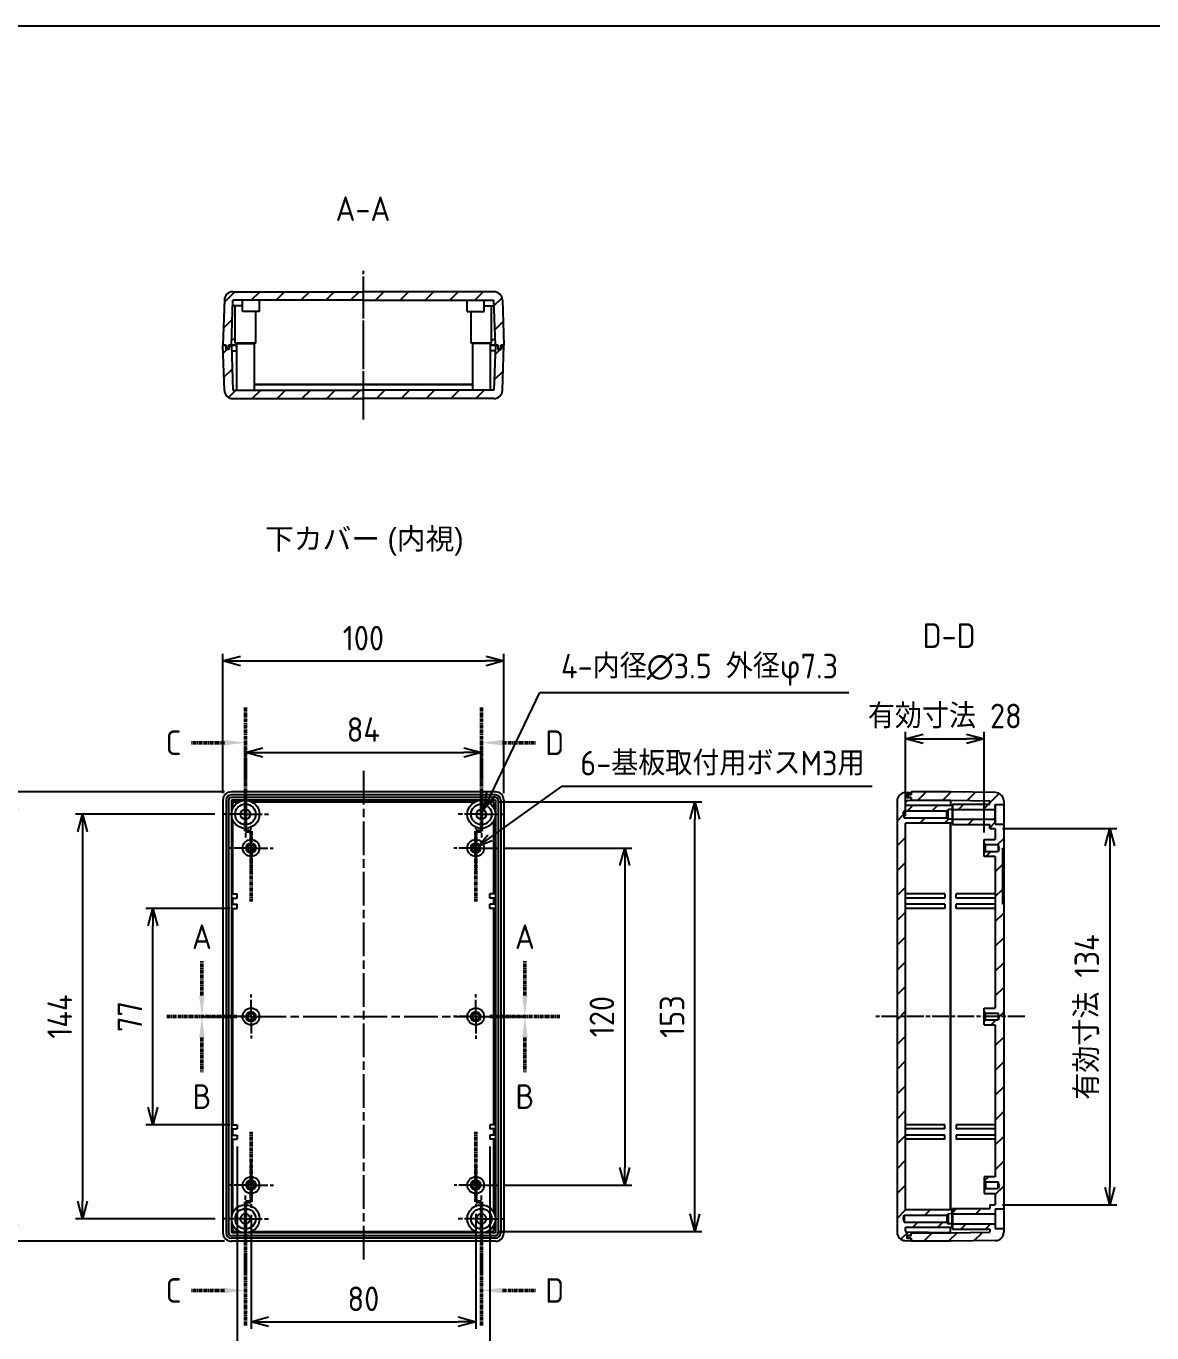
# Model space of a CAD drawing. Header units: millimetres. Extents: x 0 to 2025, y 0 to 700.
# Drawn here: x 1238.1 to 1638.9, y 234.8 to 700 of the extents above; entities that cross this region are included whole.
import ezdxf

# ---------------------------------------------------------------- set-up
doc = ezdxf.new("R2010")
doc.units = ezdxf.units.MM
for name, pattern in [('AM_ISO02W050x2', [3.75, 3, -0.75]), ('AM_ISO08W050', [18, 12, -1.5, 3, -1.5]), ('AM_ISO08W050x2', [9, 6, -0.75, 1.5, -0.75]), ('CENTER', [2, 1.25, -0.25, 0.25, -0.25])]:
    doc.linetypes.add(name, pattern=pattern)
for name, color, linetype, lineweight in [('AM_10', 7, 'AM_ISO08W050', 50), ('AM_5', 3, 'Continuous', 25), ('AM_7', 4, 'AM_ISO08W050', 25), ('AM_8', 1, 'Continuous', 25), ('上ｶﾊﾞｰ', 7, 'Continuous', 25), ('上ｶﾊﾞｰ0', 7, 'AM_ISO02W050x2', 13), ('下ｶﾊﾞｰ', 2, 'Continuous', 25)]:
    doc.layers.add(name, color=color, linetype=linetype, lineweight=lineweight)
doc.styles.add('ACISOTS', font='isocp.shx', dxfattribs={"height": 1, "bigfont": 'extfont.shx'})
doc.styles.get("Standard").update_dxf_attribs({"font": 'ISOCP.SHX', "bigfont": 'EXTFONT.SHX'})
doc.styles.add('takachi1', font='', dxfattribs={"height": 2.5})
doc.styles.get('takachi1').set_extended_font_data('MS PGothic')
doc.dimstyles.new('AM_ISO$0', dxfattribs={"dimtxt": 3.5, "dimasz": 2.5, "dimexe": 1, "dimexo": 1, "dimgap": 1.5, "dimtad": 1, "dimdsep": 46, "dimtxsty": 'Standard', "dimblk": 'OPEN30', "dimcen": 0, "dimclrd": 3, "dimclre": 3, "dimclrt": 2, "dimadec": 0, "dimazin": 2, "dimtp": 0.1, "dimtm": 0.1, "dimtfac": 0.71, "dimtmove": 0, "dimatfit": 3, "dimldrblk": 'OPEN30', "dimfxl": 0, "dimlwd": -1, "dimlwe": -1, "dimarcsym": 0})
doc.dimstyles.new('AM_ISO$3', dxfattribs={"dimtxt": 3.5, "dimasz": 2.5, "dimexe": 1, "dimexo": 1, "dimgap": 1.5, "dimtad": 1, "dimtoh": 1, "dimdsep": 46, "dimtxsty": 'Standard', "dimblk": 'OPEN30', "dimcen": 0, "dimclrd": 3, "dimclre": 3, "dimclrt": 2, "dimadec": 0, "dimazin": 2, "dimtp": 0.1, "dimtm": 0.1, "dimtfac": 0.71, "dimtofl": 0, "dimtmove": 0, "dimatfit": 0, "dimldrblk": 'OPEN30', "dimfxl": 0, "dimlwd": -1, "dimlwe": -1, "dimarcsym": 0})
pattern_1 = [(45, (1229.1175, -25.792), (-4.41942, 4.41942), [])]
pattern_2 = [(45, (1159.204, -95.792), (-4.41942, 4.41942), [])]

# ---------------------------------------------------------------- blocks, each defined once
blk = doc.blocks.new('TK-A3')
blk.add_lwpolyline([(0, 0), (403, 0), (403, 280), (0, 280)], close=True)
blk = doc.blocks.new('_Open30')
at = {"color": 0, "linetype": 'ByBlock', "lineweight": -2}
for p, q in [((-1, 0.268), (0, 0)), ((0, 0), (-1, -0.268)), ((0, 0), (-1, 0))]:
    blk.add_line(p, q, dxfattribs=at)
blk = doc.blocks.new('*D28')
at = {"layer": 'AM_5', "color": 3, "transparency": 16777216}
for p, q in [((1403.2, 411.02), (1428.96, 429.47)), ((1428.96, 429.47), (1539.26, 429.47))]:
    blk.add_line(p, q, dxfattribs=at)
at = {"layer": 'Defpoints', "color": 0, "transparency": 16777216}
for p in [(1397.18, 406.72), (1399.13, 408.11)]:
    blk.add_point(p, dxfattribs=at)
at = {"layer": 'AM_5', "color": 3, "transparency": 16777216, "xscale": 5, "yscale": 5, "zscale": 5, "rotation": 215.598495789572}
blk.add_blockref('_Open30', (1399.13, 408.11), dxfattribs=at)
at = {"layer": 'AM_5', "color": 2, "transparency": 16777216, "insert": (1485.98, 437.59), "char_height": 8.75, "attachment_point": 5}
blk.add_mtext('6-基板取付用ボスM3用', dxfattribs=at)
blk = doc.blocks.new('*S46')
at = {"layer": 'AM_10', "color": 7, "linetype": 'CENTER'}
for p, q in [((1339.68, 354.91), (1339.68, 367.08)), ((1454.68, 354.91), (1454.68, 367.08)), ((1327.18, 347.41), (1352.18, 347.41)), ((1467.18, 347.41), (1442.18, 347.41))]:
    blk.add_line(p, q, dxfattribs=at)
at = {"layer": 'AM_10', "color": 7, "linetype": 'Continuous'}
blk.add_trace([(1338.7, 354.91), (1340.67, 354.91), (1339.68, 347.41)], dxfattribs=at)
at = {"layer": 'AM_10', "color": 7, "linetype": 'Continuous', "extrusion": (-1.63286e-17, 0, -1)}
blk.add_trace([(-1455.67, 354.91), (-1453.7, 354.91), (-1454.68, 347.41)], dxfattribs=at)
at = {"layer": 'AM_10', "color": 7, "char_height": 8.75, "attachment_point": 5, "style": 'ACISOTS'}
for s, insert in [('A-A', (1397.03, 635)), ('A', (1339.68, 375.83)), ('A', (1454.68, 375.83))]:
    blk.add_mtext(s, dxfattribs=dict(at, insert=insert))
blk = doc.blocks.new('*S47')
at = {"layer": 'AM_10', "color": 7, "linetype": 'CENTER'}
for p, q in [((1327.18, 347.41), (1352.18, 347.41)), ((1467.18, 347.41), (1442.18, 347.41)), ((1339.68, 339.91), (1339.68, 327.67)), ((1454.68, 339.91), (1454.68, 327.67))]:
    blk.add_line(p, q, dxfattribs=at)
at = {"layer": 'AM_10', "color": 7, "linetype": 'Continuous', "extrusion": (1.63286e-17, 0, -1)}
blk.add_trace([(-1338.7, 339.91), (-1340.67, 339.91), (-1339.68, 347.41)], dxfattribs=at)
at = {"layer": 'AM_10', "color": 7, "linetype": 'Continuous'}
blk.add_trace([(1455.67, 339.91), (1453.7, 339.91), (1454.68, 347.41)], dxfattribs=at)
at = {"layer": 'AM_10', "color": 7, "char_height": 8.75, "attachment_point": 5, "style": 'ACISOTS'}
for s, insert in [('B', (1339.68, 318.92)), ('B', (1454.68, 318.92)), ('B-B', (1396.45, 156.14))]:
    blk.add_mtext(s, dxfattribs=dict(at, insert=insert))
blk = doc.blocks.new('*S48')
at = {"layer": 'AM_10', "color": 7, "linetype": 'CENTER'}
for p, q in [((1355.18, 457.41), (1355.18, 432.41)), ((1347.68, 444.91), (1335.91, 444.91)), ((1355.18, 413.41), (1355.18, 438.41)), ((1355.18, 413.41), (1357.18, 413.41)), ((1357.18, 413.41), (1355.18, 413.41)), ((1357.18, 413.41), (1357.18, 388.41)), ((1357.18, 281.41), (1357.18, 306.41)), ((1357.18, 281.41), (1355.18, 281.41)), ((1355.18, 281.41), (1357.18, 281.41)), ((1355.18, 281.41), (1355.18, 256.41)), ((1355.18, 237.41), (1355.18, 262.41)), ((1347.68, 249.91), (1335.91, 249.91))]:
    blk.add_line(p, q, dxfattribs=at)
at = {"layer": 'AM_10', "color": 7, "linetype": 'Continuous', "extrusion": (0, -1.63286e-17, -1)}
blk.add_trace([(-1347.68, 445.9), (-1347.68, 443.93), (-1355.18, 444.91)], dxfattribs=at)
at = {"layer": 'AM_10', "color": 7, "linetype": 'Continuous'}
blk.add_trace([(1347.68, 248.93), (1347.68, 250.9), (1355.18, 249.91)], dxfattribs=at)
at = {"layer": 'AM_10', "color": 7, "char_height": 8.75, "attachment_point": 5, "style": 'ACISOTS'}
for s, insert in [('C-C', (1192.06, 475.12)), ('C', (1329.58, 444.91)), ('C', (1329.58, 249.91))]:
    blk.add_mtext(s, dxfattribs=dict(at, insert=insert))
blk = doc.blocks.new('*S49')
at = {"layer": 'AM_10', "color": 7, "linetype": 'CENTER'}
for p, q in [((1439.18, 457.41), (1439.18, 432.41)), ((1446.68, 444.91), (1458.42, 444.91)), ((1439.18, 413.41), (1439.18, 438.41)), ((1439.18, 413.41), (1437.18, 413.41)), ((1437.18, 413.41), (1439.18, 413.41)), ((1437.18, 413.41), (1437.18, 388.41)), ((1437.18, 281.41), (1437.18, 306.41)), ((1437.18, 281.41), (1439.18, 281.41)), ((1439.18, 281.41), (1437.18, 281.41)), ((1439.18, 281.41), (1439.18, 256.41)), ((1439.18, 237.41), (1439.18, 262.41)), ((1446.68, 249.91), (1458.42, 249.91))]:
    blk.add_line(p, q, dxfattribs=at)
at = {"layer": 'AM_10', "color": 7, "linetype": 'Continuous'}
blk.add_trace([(1446.68, 445.9), (1446.68, 443.93), (1439.18, 444.91)], dxfattribs=at)
at = {"layer": 'AM_10', "color": 7, "linetype": 'Continuous', "extrusion": (0, 1.63286e-17, -1)}
blk.add_trace([(-1446.68, 248.93), (-1446.68, 250.9), (-1439.18, 249.91)], dxfattribs=at)
at = {"layer": 'AM_10', "color": 7, "char_height": 8.75, "attachment_point": 5, "style": 'ACISOTS'}
for s, insert in [('D-D', (1605.72, 483.03)), ('D', (1465.29, 444.91)), ('D', (1465.29, 249.91))]:
    blk.add_mtext(s, dxfattribs=dict(at, insert=insert))
blk = doc.blocks.new('*D50')
at = {"layer": 'AM_5', "color": 3, "transparency": 16777216}
for p, q in [((1316.16, 429.91), (1316.16, 443.95)), ((1400.16, 430.26), (1400.16, 443.95)), ((1322.41, 441.45), (1393.91, 441.45))]:
    blk.add_line(p, q, dxfattribs=at)
at = {"layer": 'Defpoints', "color": 0, "transparency": 16777216}
for p in [(1400.16, 441.45), (1316.16, 427.41), (1400.16, 427.76)]:
    blk.add_point(p, dxfattribs=at)
at = {"layer": 'AM_5', "color": 3, "transparency": 16777216, "xscale": 6.25, "yscale": 6.25, "zscale": 6.25, "rotation": 180}
blk.add_blockref('_Open30', (1316.16, 441.45), dxfattribs=at)
at = {"layer": 'AM_5', "color": 3, "transparency": 16777216, "xscale": 6.25, "yscale": 6.25, "zscale": 6.25}
blk.add_blockref('_Open30', (1400.16, 441.45), dxfattribs=at)
at = {"layer": 'AM_5', "color": 2, "transparency": 16777216, "insert": (1358.16, 449.58), "char_height": 8.75, "attachment_point": 5}
blk.add_mtext('84', dxfattribs=at)
blk = doc.blocks.new('*D51')
at = {"layer": 'AM_5', "color": 3, "transparency": 16777216}
for p, q in [((1308.16, 426.91), (1308.16, 476.5)), ((1408.16, 426.91), (1408.16, 476.5)), ((1314.41, 474), (1401.91, 474))]:
    blk.add_line(p, q, dxfattribs=at)
at = {"layer": 'Defpoints', "color": 0, "transparency": 16777216}
for p in [(1408.16, 474), (1308.16, 424.41), (1408.16, 424.41)]:
    blk.add_point(p, dxfattribs=at)
at = {"layer": 'AM_5', "color": 3, "transparency": 16777216, "xscale": 6.25, "yscale": 6.25, "zscale": 6.25, "rotation": 180}
blk.add_blockref('_Open30', (1308.16, 474), dxfattribs=at)
at = {"layer": 'AM_5', "color": 3, "transparency": 16777216, "xscale": 6.25, "yscale": 6.25, "zscale": 6.25}
blk.add_blockref('_Open30', (1408.16, 474), dxfattribs=at)
at = {"layer": 'AM_5', "color": 2, "transparency": 16777216, "insert": (1358.16, 482.13), "char_height": 8.75, "attachment_point": 5}
blk.add_mtext('100', dxfattribs=at)
blk = doc.blocks.new('*D52')
at = {"layer": 'AM_5', "color": 3, "transparency": 16777216}
for p, q in [((1310.66, 385.91), (1280.66, 385.91)), ((1283.16, 315.16), (1283.16, 379.66)), ((1310.66, 308.91), (1280.66, 308.91))]:
    blk.add_line(p, q, dxfattribs=at)
at = {"layer": 'Defpoints', "color": 0, "transparency": 16777216}
for p in [(1283.16, 385.91), (1313.16, 385.91), (1313.16, 308.91)]:
    blk.add_point(p, dxfattribs=at)
at = {"layer": 'AM_5', "color": 3, "transparency": 16777216, "xscale": 6.25, "yscale": 6.25, "zscale": 6.25}
for p, rotation in [((1283.16, 385.91), 90), ((1283.16, 308.91), 270)]:
    blk.add_blockref('_Open30', p, dxfattribs=dict(at, rotation=rotation))
at = {"layer": 'AM_5', "color": 2, "transparency": 16777216, "insert": (1275.03, 347.41), "char_height": 8.75, "attachment_point": 5, "rotation": 90}
blk.add_mtext('77', dxfattribs=at)
blk = doc.blocks.new('*D53')
at = {"layer": 'AM_5', "color": 3, "transparency": 16777216}
for p, q in [((1305.27, 419.41), (1255.66, 419.41)), ((1258.16, 413.16), (1258.16, 281.66)), ((1305.34, 275.41), (1255.66, 275.41))]:
    blk.add_line(p, q, dxfattribs=at)
at = {"layer": 'Defpoints', "color": 0, "transparency": 16777216}
for p in [(1307.77, 419.41), (1258.16, 275.41), (1307.84, 275.41)]:
    blk.add_point(p, dxfattribs=at)
at = {"layer": 'AM_5', "color": 3, "transparency": 16777216, "xscale": 6.25, "yscale": 6.25, "zscale": 6.25}
for p, rotation in [((1258.16, 419.41), 90), ((1258.16, 275.41), 270)]:
    blk.add_blockref('_Open30', p, dxfattribs=dict(at, rotation=rotation))
at = {"layer": 'AM_5', "color": 2, "transparency": 16777216, "insert": (1250.03, 347.41), "char_height": 8.75, "attachment_point": 5, "rotation": 90}
blk.add_mtext('144', dxfattribs=at)
blk = doc.blocks.new('*D54')
at = {"layer": 'AM_5', "color": 3, "transparency": 16777216}
for p, q in [((1308.66, 427.41), (1230.66, 427.41)), ((1233.16, 273.66), (1233.16, 421.16)), ((1308.66, 267.41), (1230.66, 267.41))]:
    blk.add_line(p, q, dxfattribs=at)
at = {"layer": 'Defpoints', "color": 0, "transparency": 16777216}
for p in [(1233.16, 427.41), (1311.16, 427.41), (1311.16, 267.41)]:
    blk.add_point(p, dxfattribs=at)
at = {"layer": 'AM_5', "color": 3, "transparency": 16777216, "xscale": 6.25, "yscale": 6.25, "zscale": 6.25}
for p, rotation in [((1233.16, 427.41), 90), ((1233.16, 267.41), 270)]:
    blk.add_blockref('_Open30', p, dxfattribs=dict(at, rotation=rotation))
at = {"layer": 'AM_5', "color": 2, "transparency": 16777216, "insert": (1225.03, 347.41), "char_height": 8.75, "attachment_point": 5, "rotation": 90}
blk.add_mtext('160', dxfattribs=at)
blk = doc.blocks.new('*D55')
at = {"layer": 'AM_5', "color": 3, "transparency": 16777216}
for p, q in [((1318.16, 276.87), (1318.16, 236.29)), ((1398.16, 277.21), (1398.16, 236.29)), ((1324.41, 238.79), (1391.91, 238.79))]:
    blk.add_line(p, q, dxfattribs=at)
at = {"layer": 'Defpoints', "color": 0, "transparency": 16777216}
for p in [(1318.16, 279.37), (1398.16, 279.71), (1398.16, 238.79)]:
    blk.add_point(p, dxfattribs=at)
at = {"layer": 'AM_5', "color": 3, "transparency": 16777216, "xscale": 6.25, "yscale": 6.25, "zscale": 6.25, "rotation": 180}
blk.add_blockref('_Open30', (1318.16, 238.79), dxfattribs=at)
at = {"layer": 'AM_5', "color": 3, "transparency": 16777216, "xscale": 6.25, "yscale": 6.25, "zscale": 6.25}
blk.add_blockref('_Open30', (1398.16, 238.79), dxfattribs=at)
at = {"layer": 'AM_5', "color": 2, "transparency": 16777216, "insert": (1358.16, 246.92), "char_height": 8.75, "attachment_point": 5}
blk.add_mtext('80', dxfattribs=at)
blk = doc.blocks.new('*D56')
at = {"layer": 'AM_5', "color": 3, "transparency": 16777216}
for p, q in [((1313.16, 301.21), (1313.16, 209.09)), ((1403.16, 301.21), (1403.16, 209.09)), ((1319.41, 211.59), (1396.91, 211.59))]:
    blk.add_line(p, q, dxfattribs=at)
at = {"layer": 'Defpoints', "color": 0, "transparency": 16777216}
for p in [(1313.16, 303.71), (1403.16, 303.71), (1403.16, 211.59)]:
    blk.add_point(p, dxfattribs=at)
at = {"layer": 'AM_5', "color": 3, "transparency": 16777216, "xscale": 6.25, "yscale": 6.25, "zscale": 6.25, "rotation": 180}
blk.add_blockref('_Open30', (1313.16, 211.59), dxfattribs=at)
at = {"layer": 'AM_5', "color": 3, "transparency": 16777216, "xscale": 6.25, "yscale": 6.25, "zscale": 6.25}
blk.add_blockref('_Open30', (1403.16, 211.59), dxfattribs=at)
at = {"layer": 'AM_5', "color": 2, "transparency": 16777216, "insert": (1358.16, 219.71), "char_height": 8.75, "attachment_point": 5}
blk.add_mtext('90', dxfattribs=at)
blk = doc.blocks.new('*D57')
at = {"layer": 'AM_5', "color": 3, "transparency": 16777216}
for p, q in [((1408.48, 407.41), (1453.69, 407.41)), ((1451.19, 401.16), (1451.19, 293.66)), ((1408.35, 287.41), (1453.69, 287.41))]:
    blk.add_line(p, q, dxfattribs=at)
at = {"layer": 'Defpoints', "color": 0, "transparency": 16777216}
for p in [(1405.98, 407.41), (1405.85, 287.41), (1451.19, 287.41)]:
    blk.add_point(p, dxfattribs=at)
at = {"layer": 'AM_5', "color": 3, "transparency": 16777216, "xscale": 6.25, "yscale": 6.25, "zscale": 6.25}
for p, rotation in [((1451.19, 407.41), 90), ((1451.19, 287.41), 270)]:
    blk.add_blockref('_Open30', p, dxfattribs=dict(at, rotation=rotation))
at = {"layer": 'AM_5', "color": 2, "transparency": 16777216, "insert": (1443.06, 347.41), "char_height": 8.75, "attachment_point": 5, "rotation": 90}
blk.add_mtext('120', dxfattribs=at)
blk = doc.blocks.new('*D58')
at = {"layer": 'AM_5', "color": 3, "transparency": 16777216}
for p, q in [((1406.66, 423.91), (1478.69, 423.91)), ((1476.19, 277.16), (1476.19, 417.66)), ((1406.66, 270.91), (1478.69, 270.91))]:
    blk.add_line(p, q, dxfattribs=at)
at = {"layer": 'Defpoints', "color": 0, "transparency": 16777216}
for p in [(1404.16, 423.91), (1476.19, 423.91), (1404.16, 270.91)]:
    blk.add_point(p, dxfattribs=at)
at = {"layer": 'AM_5', "color": 3, "transparency": 16777216, "xscale": 6.25, "yscale": 6.25, "zscale": 6.25}
for p, rotation in [((1476.19, 423.91), 90), ((1476.19, 270.91), 270)]:
    blk.add_blockref('_Open30', p, dxfattribs=dict(at, rotation=rotation))
at = {"layer": 'AM_5', "color": 2, "transparency": 16777216, "insert": (1468.06, 347.41), "char_height": 8.75, "attachment_point": 5, "rotation": 90}
blk.add_mtext('153', dxfattribs=at)
blk = doc.blocks.new('*D61')
at = {"layer": 'AM_5', "color": 3, "transparency": 16777216}
for p, q in [((1551.16, 418.76), (1551.16, 448.76)), ((1579.16, 412.91), (1579.16, 448.76)), ((1557.41, 446.26), (1572.91, 446.26))]:
    blk.add_line(p, q, dxfattribs=at)
at = {"layer": 'Defpoints', "color": 0, "transparency": 16777216}
for p in [(1579.16, 446.26), (1551.16, 416.26), (1579.16, 410.41)]:
    blk.add_point(p, dxfattribs=at)
at = {"layer": 'AM_5', "color": 3, "transparency": 16777216, "xscale": 6.25, "yscale": 6.25, "zscale": 6.25, "rotation": 180}
blk.add_blockref('_Open30', (1551.16, 446.26), dxfattribs=at)
at = {"layer": 'AM_5', "color": 3, "transparency": 16777216, "xscale": 6.25, "yscale": 6.25, "zscale": 6.25}
blk.add_blockref('_Open30', (1579.16, 446.26), dxfattribs=at)
at = {"layer": 'AM_5', "color": 2, "transparency": 16777216, "insert": (1565.16, 454.39), "char_height": 8.75, "attachment_point": 5}
blk.add_mtext('有効寸法 28', dxfattribs=at)
blk = doc.blocks.new('*D62')
at = {"layer": 'AM_5', "color": 3, "transparency": 16777216}
for p, q in [((1585.66, 414.41), (1626.39, 414.41)), ((1623.89, 408.16), (1623.89, 286.66)), ((1585.66, 280.41), (1626.39, 280.41))]:
    blk.add_line(p, q, dxfattribs=at)
at = {"layer": 'Defpoints', "color": 0, "transparency": 16777216}
for p in [(1583.16, 414.41), (1583.16, 280.41), (1623.89, 280.41)]:
    blk.add_point(p, dxfattribs=at)
at = {"layer": 'AM_5', "color": 3, "transparency": 16777216, "xscale": 6.25, "yscale": 6.25, "zscale": 6.25}
for p, rotation in [((1623.89, 414.41), 90), ((1623.89, 280.41), 270)]:
    blk.add_blockref('_Open30', p, dxfattribs=dict(at, rotation=rotation))
at = {"layer": 'AM_5', "color": 2, "transparency": 16777216, "insert": (1615.77, 347.25), "char_height": 8.75, "attachment_point": 5, "rotation": 90}
blk.add_mtext('有効寸法 134', dxfattribs=at)
blk = doc.blocks.new('*D63')
at = {"layer": 'AM_5', "color": 3, "transparency": 16777216}
for p, q in [((1403.62, 426.62), (1420.99, 462.72)), ((1420.99, 462.72), (1530.98, 462.72))]:
    blk.add_line(p, q, dxfattribs=at)
at = {"layer": 'Defpoints', "color": 0, "transparency": 16777216}
for p in [(1400.91, 420.99), (1399.4, 417.84)]:
    blk.add_point(p, dxfattribs=at)
at = {"layer": 'AM_5', "color": 3, "transparency": 16777216, "xscale": 6.25, "yscale": 6.25, "zscale": 6.25, "rotation": 244.3064789004465}
blk.add_blockref('_Open30', (1400.91, 420.99), dxfattribs=at)
at = {"layer": 'AM_5', "color": 2, "transparency": 16777216, "insert": (1477.86, 470.85), "char_height": 8.75, "attachment_point": 5}
blk.add_mtext('4-内径∅3.5 外径φ7.3', dxfattribs=at)

msp = doc.modelspace()

# ---------------------------------------------------------------- hatches: boundary and pattern name
at = {"layer": 'AM_8'}
h = msp.add_hatch(dxfattribs=at)
h.set_pattern_fill('_U', color=256, scale=6.25, angle=45, style=0, pattern_type=0)
h.set_pattern_definition(pattern_2)
edge = h.paths.add_edge_path()
edge.add_line((1311.155, 586.414), (1310.155, 586.414))
edge.add_line((1310.155, 586.414), (1310.155, 585.314))
edge.add_arc((1310.055, 585.314), 0.1, -90, 0, ccw=False)
edge.add_line((1310.055, 585.214), (1309.355, 585.214))
edge.add_arc((1309.355, 585.314), 0.1, 180, 270, ccw=False)
edge.add_line((1309.255, 585.314), (1309.255, 586.414))
edge.add_line((1309.255, 586.414), (1308.155, 586.414))
edge.add_line((1308.155, 586.414), (1308.658, 602.507))
edge.add_arc((1311.657, 602.414), 3, 90, 178.21009, ccw=False)
edge.add_line((1311.657, 605.414), (1358.155, 605.414))
edge.add_line((1358.155, 605.414), (1404.654, 605.414))
edge.add_arc((1404.654, 602.414), 3, 1.78991, 90, ccw=False)
edge.add_line((1407.652, 602.507), (1408.155, 586.414))
edge.add_line((1408.155, 586.414), (1407.155, 586.414))
edge.add_line((1407.155, 586.414), (1407.055, 586.414))
edge.add_line((1407.055, 586.414), (1407.055, 585.314))
edge.add_arc((1406.955, 585.314), 0.1, -90, 0, ccw=False)
edge.add_line((1406.955, 585.214), (1406.255, 585.214))
edge.add_arc((1406.255, 585.314), 0.1, 180, 270, ccw=False)
edge.add_line((1406.155, 585.314), (1406.155, 586.414))
edge.add_line((1406.155, 586.414), (1405.155, 586.414))
edge.add_line((1405.155, 586.414), (1404.655, 602.414))
edge.add_line((1404.655, 602.414), (1311.655, 602.414))
edge.add_line((1311.655, 602.414), (1311.155, 586.414))
h = msp.add_hatch(dxfattribs=at)
h.set_pattern_fill('_U', color=256, scale=6.25, angle=45, style=0, pattern_type=0)
h.set_pattern_definition(pattern_2)
edge = h.paths.add_edge_path()
edge.add_line((1308.658, 570.32), (1308.155, 586.414))
edge.add_line((1308.155, 586.414), (1309.155, 586.414))
edge.add_line((1309.155, 586.414), (1309.155, 584.914))
edge.add_line((1309.155, 584.914), (1310.255, 584.914))
edge.add_line((1310.255, 584.914), (1310.255, 586.414))
edge.add_line((1310.255, 586.414), (1311.155, 586.414))
edge.add_line((1311.155, 586.414), (1311.655, 570.414))
edge.add_line((1311.655, 570.414), (1358.155, 570.414))
edge.add_line((1358.155, 570.414), (1397.005, 570.414))
edge.add_line((1397.005, 570.414), (1403.305, 570.414))
edge.add_line((1403.305, 570.414), (1404.655, 570.414))
edge.add_line((1404.655, 570.414), (1405.155, 586.414))
edge.add_line((1405.155, 586.414), (1406.055, 586.414))
edge.add_line((1406.055, 586.414), (1406.055, 584.914))
edge.add_line((1406.055, 584.914), (1407.155, 584.914))
edge.add_line((1407.155, 584.914), (1407.155, 586.414))
edge.add_line((1407.155, 586.414), (1408.155, 586.414))
edge.add_line((1408.155, 586.414), (1407.652, 570.32))
edge.add_arc((1404.654, 570.414), 3, 270, 358.21009, ccw=False)
edge.add_line((1404.654, 567.414), (1311.657, 567.414))
edge.add_arc((1311.657, 570.414), 3, 181.78991, 270, ccw=False)
h = msp.add_hatch(dxfattribs=at)
h.set_pattern_fill('_U', color=256, scale=6.25, angle=45, style=0, pattern_type=0)
h.set_pattern_definition(pattern_1)
edge = h.paths.add_edge_path()
edge.add_line((1567.155, 416.264), (1567.755, 416.264))
edge.add_line((1567.755, 416.264), (1567.755, 417.664))
edge.add_line((1567.755, 417.664), (1566.355, 417.664))
edge.add_line((1566.355, 417.664), (1565.855, 418.164))
edge.add_line((1565.855, 418.164), (1550.655, 418.164))
edge.add_line((1550.655, 418.164), (1550.32, 419.414))
edge.add_line((1550.32, 419.414), (1550.655, 420.664))
edge.add_line((1550.655, 420.664), (1565.855, 420.664))
edge.add_line((1565.855, 420.664), (1566.355, 421.164))
edge.add_line((1566.355, 421.164), (1567.755, 421.164))
edge.add_line((1567.755, 421.164), (1567.755, 422.564))
edge.add_line((1567.755, 422.564), (1551.155, 422.564))
edge.add_line((1551.155, 422.564), (1551.155, 423.671))
edge.add_arc((1551.655, 423.671), 0.5, 90.89517, 180, ccw=False)
edge.add_line((1551.647, 424.171), (1553.155, 424.195))
edge.add_line((1553.155, 424.195), (1553.155, 424.414))
edge.add_line((1553.155, 424.414), (1553.155, 425.314))
edge.add_line((1553.155, 425.314), (1551.655, 425.314))
edge.add_line((1551.655, 425.314), (1551.655, 426.414))
edge.add_line((1551.655, 426.414), (1553.155, 426.414))
edge.add_line((1553.155, 426.414), (1553.155, 427.195))
edge.add_line((1553.155, 427.195), (1551.108, 427.163))
edge.add_arc((1551.155, 424.163), 3, 90.89517, 180)
edge.add_line((1548.155, 424.163), (1548.155, 270.664))
edge.add_arc((1551.155, 270.664), 3, 180, 269.10483)
edge.add_line((1551.108, 267.664), (1553.155, 267.632))
edge.add_line((1553.155, 267.632), (1553.155, 268.414))
edge.add_line((1553.155, 268.414), (1551.655, 268.414))
edge.add_line((1551.655, 268.414), (1551.655, 269.514))
edge.add_line((1551.655, 269.514), (1553.155, 269.514))
edge.add_line((1553.155, 269.514), (1553.155, 270.414))
edge.add_line((1553.155, 270.414), (1553.155, 270.632))
edge.add_line((1553.155, 270.632), (1551.647, 270.656))
edge.add_arc((1551.655, 271.156), 0.5, 180, 269.10483, ccw=False)
edge.add_line((1551.155, 271.156), (1551.155, 272.264))
edge.add_line((1551.155, 272.264), (1567.755, 272.264))
edge.add_line((1567.755, 272.264), (1567.755, 273.664))
edge.add_line((1567.755, 273.664), (1566.355, 273.664))
edge.add_line((1566.355, 273.664), (1565.855, 274.164))
edge.add_line((1565.855, 274.164), (1550.655, 274.164))
edge.add_line((1550.655, 274.164), (1550.32, 275.414))
edge.add_line((1550.32, 275.414), (1550.655, 276.664))
edge.add_line((1550.655, 276.664), (1565.855, 276.664))
edge.add_line((1565.855, 276.664), (1566.355, 277.164))
edge.add_line((1566.355, 277.164), (1567.755, 277.164))
edge.add_line((1567.755, 277.164), (1567.755, 278.564))
edge.add_line((1567.755, 278.564), (1551.155, 278.564))
edge.add_line((1551.155, 278.564), (1551.155, 416.264))
edge.add_line((1551.155, 416.264), (1567.155, 416.264))
h = msp.add_hatch(dxfattribs=at)
h.set_pattern_fill('_U', color=256, scale=6.25, angle=45, style=0, pattern_type=0)
h.set_pattern_definition(pattern_1)
edge = h.paths.add_edge_path()
edge.add_line((1567.155, 427.414), (1553.155, 427.414))
edge.add_line((1553.155, 427.414), (1553.155, 427.195))
edge.add_line((1553.155, 427.195), (1553.155, 426.414))
edge.add_line((1553.155, 426.414), (1553.155, 426.314))
edge.add_line((1553.155, 426.314), (1552.055, 426.314))
edge.add_arc((1552.055, 426.214), 0.1, 90, 180)
edge.add_line((1551.955, 426.214), (1551.955, 425.514))
edge.add_arc((1552.055, 425.514), 0.1, 180, 270)
edge.add_line((1552.055, 425.414), (1553.155, 425.414))
edge.add_line((1553.155, 425.414), (1553.155, 425.314))
edge.add_line((1553.155, 425.314), (1553.155, 424.414))
edge.add_line((1553.155, 424.414), (1567.155, 424.414))
edge.add_line((1567.155, 424.414), (1581.155, 424.195))
edge.add_line((1581.155, 424.195), (1581.155, 423.064))
edge.add_line((1581.155, 423.064), (1567.855, 423.064))
edge.add_line((1567.855, 423.064), (1567.855, 421.164))
edge.add_line((1567.855, 421.164), (1583.155, 421.164))
edge.add_line((1583.155, 421.164), (1583.155, 422.914))
edge.add_line((1583.155, 422.914), (1586.155, 422.914))
edge.add_line((1586.155, 422.914), (1586.155, 424.163))
edge.add_arc((1583.155, 424.163), 3, 0, 89.10483)
edge.add_line((1583.202, 427.163), (1567.155, 427.414))
h = msp.add_hatch(dxfattribs=at)
h.set_pattern_fill('_U', color=256, scale=6.25, angle=45, style=0, pattern_type=0)
h.set_pattern_definition(pattern_1)
h.paths.add_polyline_path([(1586.155, 407.414), (1586.155, 415.914), (1583.155, 415.914), (1583.155, 417.664), (1567.855, 417.664), (1567.855, 415.764), (1581.155, 415.764), (1581.155, 414.414), (1583.155, 414.414), (1583.155, 410.414), (1579.155, 410.414), (1579.155, 409.164), (1579.655, 408.614), (1584.155, 408.614), (1584.49, 407.414), (1584.155, 406.214), (1579.655, 406.214), (1579.155, 405.664), (1579.155, 404.414), (1583.155, 404.414), (1583.155, 350.414), (1579.155, 350.414), (1579.155, 349.164), (1579.655, 348.614), (1584.155, 348.614), (1584.49, 347.414), (1584.155, 346.214), (1579.655, 346.214), (1579.155, 345.664), (1579.155, 344.414), (1583.155, 344.414), (1583.155, 290.414), (1579.155, 290.414), (1579.155, 289.164), (1579.655, 288.614), (1584.155, 288.614), (1584.49, 287.414), (1584.155, 286.214), (1579.655, 286.214), (1579.155, 285.664), (1579.155, 284.414), (1583.155, 284.414), (1583.155, 280.414), (1581.155, 280.414), (1581.155, 279.064), (1567.855, 279.064), (1567.855, 277.164), (1583.155, 277.164), (1583.155, 278.914), (1586.155, 278.914), (1586.155, 387.414), (1585.855, 387.414), (1585.855, 407.414)])
h = msp.add_hatch(dxfattribs=at)
h.set_pattern_fill('_U', color=256, scale=6.25, angle=45, style=0, pattern_type=0)
h.set_pattern_definition(pattern_1)
edge = h.paths.add_edge_path()
edge.add_line((1567.155, 270.414), (1553.155, 270.414))
edge.add_line((1553.155, 270.414), (1553.155, 269.514))
edge.add_line((1553.155, 269.514), (1553.155, 269.414))
edge.add_line((1553.155, 269.414), (1552.055, 269.414))
edge.add_arc((1552.055, 269.314), 0.1, 90, 180)
edge.add_line((1551.955, 269.314), (1551.955, 268.614))
edge.add_arc((1552.055, 268.614), 0.1, 180, 270)
edge.add_line((1552.055, 268.514), (1553.155, 268.514))
edge.add_line((1553.155, 268.514), (1553.155, 268.414))
edge.add_line((1553.155, 268.414), (1553.155, 267.632))
edge.add_line((1553.155, 267.632), (1553.155, 267.414))
edge.add_line((1553.155, 267.414), (1567.155, 267.414))
edge.add_line((1567.155, 267.414), (1583.202, 267.664))
edge.add_arc((1583.155, 270.664), 3, 270.89517, 360)
edge.add_line((1586.155, 270.664), (1586.155, 271.914))
edge.add_line((1586.155, 271.914), (1583.155, 271.914))
edge.add_line((1583.155, 271.914), (1583.155, 273.664))
edge.add_line((1583.155, 273.664), (1567.855, 273.664))
edge.add_line((1567.855, 273.664), (1567.855, 271.764))
edge.add_line((1567.855, 271.764), (1581.155, 271.764))
edge.add_line((1581.155, 271.764), (1581.155, 270.632))
edge.add_line((1581.155, 270.632), (1567.155, 270.414))

# ---------------------------------------------------------------- linework, layer by layer
at = {"layer": 'AM_7', "linetype": 'AM_ISO08W050x2'}
for p, q in [((1358.155, 559.914), (1358.155, 612.914)), ((1316.155, 419.414), (1316.155, 427.798)), ((1400.155, 419.414), (1400.155, 427.759)), ((1316.155, 419.414), (1307.771, 419.414)), ((1316.155, 419.414), (1324.54, 419.414)), ((1316.155, 419.414), (1316.155, 411.029)), ((1400.155, 419.414), (1391.81, 419.414)), ((1400.155, 419.414), (1408.5, 419.414)), ((1400.155, 419.414), (1400.155, 411.068)), ((1318.155, 407.414), (1318.155, 415.259)), ((1398.155, 407.414), (1398.155, 415.241)), ((1318.155, 407.414), (1310.31, 407.414)), ((1318.155, 407.414), (1326, 407.414)), ((1318.155, 407.414), (1318.155, 399.568)), ((1398.155, 407.414), (1390.327, 407.414)), ((1398.155, 407.414), (1405.983, 407.414)), ((1398.155, 407.414), (1398.155, 399.586)), ((1318.155, 347.414), (1318.155, 355.278)), ((1398.155, 347.414), (1398.155, 355.343)), ((1318.155, 347.414), (1310.291, 347.414)), ((1318.155, 347.414), (1326.02, 347.414)), ((1318.155, 347.414), (1318.155, 339.549)), ((1398.155, 347.414), (1390.225, 347.414)), ((1398.155, 347.414), (1406.085, 347.414)), ((1398.155, 347.414), (1398.155, 339.484)), ((1593.655, 347.414), (1540.655, 347.414)), ((1318.155, 287.414), (1318.155, 295.459)), ((1398.155, 287.414), (1398.155, 295.113)), ((1318.155, 287.414), (1310.11, 287.414)), ((1318.155, 287.414), (1326.201, 287.414)), ((1318.155, 287.414), (1318.155, 279.368)), ((1398.155, 287.414), (1390.455, 287.414)), ((1398.155, 287.414), (1405.855, 287.414)), ((1398.155, 287.414), (1398.155, 279.714)), ((1316.155, 275.414), (1316.155, 283.727)), ((1400.155, 275.414), (1400.155, 283.733)), ((1316.155, 275.414), (1307.841, 275.414)), ((1316.155, 275.414), (1324.469, 275.414)), ((1316.155, 275.414), (1316.155, 267.1)), ((1400.155, 275.414), (1391.835, 275.414)), ((1400.155, 275.414), (1408.475, 275.414)), ((1400.155, 275.414), (1400.155, 267.094))]:
    msp.add_line(p, q, dxfattribs=at)
at = {"layer": 'AM_7'}
for p, q in [((1358.155, 564.414), (1358.155, 608.414)), ((1358.155, 434.914), (1358.155, 259.914)), ((1300.655, 347.414), (1415.655, 347.414))]:
    msp.add_line(p, q, dxfattribs=at)
at = {"layer": '上ｶﾊﾞｰ'}
for p, q in [((1308.658, 570.32), (1308.155, 586.414)), ((1308.155, 586.414), (1309.255, 586.414)), ((1309.155, 586.414), (1309.155, 584.914)), ((1310.155, 586.414), (1312.154, 586.414)), ((1310.255, 586.414), (1310.255, 584.914)), ((1311.155, 586.414), (1311.655, 570.414)), ((1313.005, 587.014), (1313.005, 570.414)), ((1313.005, 587.014), (1319.305, 587.014)), ((1319.305, 587.014), (1319.305, 570.414)), ((1397.005, 587.014), (1397.005, 570.414)), ((1403.305, 587.014), (1397.005, 587.014)), ((1403.305, 587.014), (1403.305, 570.414)), ((1406.155, 586.414), (1404.156, 586.414)), ((1405.155, 586.414), (1404.655, 570.414)), ((1406.055, 586.414), (1406.055, 584.914)), ((1408.155, 586.414), (1407.055, 586.414)), ((1407.155, 586.414), (1407.155, 584.914)), ((1407.652, 570.32), (1408.155, 586.414)), ((1310.255, 584.914), (1309.155, 584.914)), ((1311.218, 584.414), (1313.005, 584.414)), ((1405.093, 584.414), (1403.305, 584.414)), ((1406.055, 584.914), (1407.155, 584.914)), ((1319.305, 572.414), (1358.155, 572.414)), ((1397.005, 572.414), (1358.155, 572.414)), ((1311.655, 570.414), (1358.155, 570.414)), ((1404.655, 570.414), (1358.155, 570.414)), ((1311.657, 567.414), (1358.155, 567.414)), ((1404.654, 567.414), (1358.155, 567.414)), ((1548.155, 424.163), (1548.155, 270.664)), ((1551.108, 427.163), (1553.155, 427.195)), ((1551.155, 422.564), (1551.155, 423.671)), ((1567.155, 424.414), (1551.647, 424.171)), ((1553.155, 426.414), (1551.655, 426.414)), ((1551.655, 425.314), (1551.655, 426.414)), ((1553.155, 425.314), (1551.655, 425.314)), ((1553.155, 426.414), (1553.155, 427.195)), ((1553.155, 425.314), (1553.155, 424.195)), ((1550.32, 419.414), (1550.655, 420.664)), ((1550.32, 419.414), (1550.655, 418.164)), ((1550.655, 420.664), (1565.855, 420.664)), ((1550.655, 418.164), (1550.655, 420.664)), ((1567.755, 422.564), (1551.155, 422.564)), ((1565.855, 420.664), (1566.355, 421.164)), ((1565.855, 418.164), (1565.855, 420.664)), ((1567.755, 421.164), (1566.355, 421.164)), ((1566.355, 417.664), (1566.355, 421.164)), ((1567.755, 422.564), (1567.755, 416.264)), ((1550.655, 418.164), (1565.855, 418.164)), ((1567.755, 416.264), (1551.155, 416.264)), ((1551.155, 278.564), (1551.155, 416.264)), ((1565.855, 418.164), (1566.355, 417.664)), ((1567.755, 417.664), (1566.355, 417.664)), ((1567.155, 278.564), (1567.155, 416.264)), ((1565.155, 391.114), (1551.155, 391.114)), ((1565.155, 391.114), (1565.155, 389.614)), ((1565.155, 389.614), (1551.155, 389.614)), ((1565.155, 387.414), (1551.155, 387.414)), ((1565.155, 387.414), (1565.155, 385.914)), ((1565.155, 385.914), (1551.155, 385.914)), ((1565.155, 308.914), (1551.155, 308.914)), ((1565.155, 307.414), (1551.155, 307.414)), ((1565.155, 307.414), (1565.155, 308.914)), ((1565.155, 305.214), (1551.155, 305.214)), ((1565.155, 303.714), (1551.155, 303.714)), ((1565.155, 303.714), (1565.155, 305.214)), ((1550.32, 275.414), (1550.655, 276.664)), ((1550.32, 275.414), (1550.655, 274.164)), ((1550.655, 276.664), (1565.855, 276.664)), ((1550.655, 276.664), (1550.655, 274.164)), ((1567.755, 278.564), (1551.155, 278.564)), ((1565.855, 276.664), (1566.355, 277.164)), ((1565.855, 276.664), (1565.855, 274.164)), ((1566.355, 277.164), (1566.355, 273.664)), ((1567.755, 272.264), (1567.755, 278.564)), ((1550.655, 274.164), (1565.855, 274.164)), ((1551.155, 271.156), (1551.155, 272.264)), ((1567.755, 272.264), (1551.155, 272.264)), ((1567.155, 270.414), (1551.647, 270.656)), ((1553.155, 269.514), (1553.155, 270.632)), ((1565.855, 274.164), (1566.355, 273.664)), ((1567.755, 273.664), (1566.355, 273.664)), ((1551.108, 267.664), (1553.155, 267.632)), ((1553.155, 269.514), (1551.655, 269.514)), ((1551.655, 269.514), (1551.655, 268.414)), ((1553.155, 268.414), (1551.655, 268.414)), ((1553.155, 268.414), (1553.155, 267.632))]:
    msp.add_line(p, q, dxfattribs=at)
for centre, radius, start, end in [((1312.154, 585.414), 1, 31.67585, 90), ((1404.156, 585.414), 1, 90, 148.32415), ((1311.657, 570.414), 3, 181.78991, 270), ((1404.654, 570.414), 3, 270, 358.21009), ((1551.155, 424.163), 3, 90.89517, 180), ((1551.655, 423.671), 0.5, 90.89517, 180), ((1551.155, 270.664), 3, 180, 269.10483), ((1551.655, 271.156), 0.5, 180, 269.10483)]:
    msp.add_arc(centre, radius, start, end, dxfattribs=at)
at = {"layer": '上ｶﾊﾞｰ0'}
msp.add_line((1567.755, 277.164), (1566.355, 277.164), dxfattribs=at)
at = {"layer": '下ｶﾊﾞｰ'}
for p, q in [((1311.657, 605.414), (1358.155, 605.414)), ((1404.654, 605.414), (1358.155, 605.414)), ((1308.658, 602.507), (1308.155, 586.414)), ((1311.155, 586.414), (1311.655, 602.414)), ((1315.155, 600.414), (1311.593, 600.414)), ((1358.155, 602.414), (1311.655, 602.414)), ((1312.505, 587.114), (1312.505, 600.414)), ((1315.155, 598.414), (1315.155, 602.414)), ((1321.155, 598.414), (1321.155, 602.414)), ((1358.155, 602.414), (1404.655, 602.414)), ((1395.155, 598.414), (1395.155, 602.414)), ((1401.155, 598.414), (1401.155, 602.414)), ((1401.155, 600.414), (1404.718, 600.414)), ((1403.805, 587.114), (1403.805, 600.414)), ((1405.155, 586.414), (1404.655, 602.414)), ((1407.652, 602.507), (1408.155, 586.414)), ((1321.155, 598.414), (1315.155, 598.414)), ((1319.805, 587.114), (1319.805, 598.414)), ((1395.155, 598.414), (1401.155, 598.414)), ((1396.505, 587.114), (1396.505, 598.414)), ((1309.255, 586.414), (1308.155, 586.414)), ((1309.255, 585.314), (1309.255, 586.414)), ((1312.154, 586.414), (1310.155, 586.414)), ((1310.155, 585.314), (1310.155, 586.414)), ((1312.505, 588.414), (1311.218, 588.414)), ((1319.805, 587.114), (1312.505, 587.114)), ((1403.805, 587.114), (1396.505, 587.114)), ((1403.805, 588.414), (1405.093, 588.414)), ((1404.156, 586.414), (1406.155, 586.414)), ((1406.155, 585.314), (1406.155, 586.414)), ((1407.055, 586.414), (1408.155, 586.414)), ((1407.055, 585.314), (1407.055, 586.414)), ((1310.255, 585.214), (1309.355, 585.214)), ((1406.055, 585.214), (1406.955, 585.214)), ((1358.155, 572.414), (1319.305, 572.414)), ((1358.155, 572.414), (1397.005, 572.414)), ((1308.155, 424.414), (1308.155, 270.414)), ((1309.255, 424.414), (1309.255, 270.414)), ((1310.155, 424.414), (1310.155, 270.414)), ((1405.155, 427.414), (1311.155, 427.414)), ((1405.155, 426.314), (1311.155, 426.314)), ((1405.155, 425.414), (1311.155, 425.414)), ((1405.155, 424.414), (1311.155, 424.414)), ((1311.155, 424.414), (1311.155, 270.414)), ((1311.655, 421.593), (1311.655, 423.414)), ((1312.155, 423.914), (1313.976, 423.914)), ((1318.335, 423.914), (1397.976, 423.914)), ((1402.335, 423.914), (1404.155, 423.914)), ((1404.655, 421.593), (1404.655, 423.414)), ((1405.155, 424.414), (1405.155, 270.414)), ((1406.155, 424.414), (1406.155, 270.414)), ((1407.055, 424.414), (1407.055, 270.414)), ((1408.155, 424.414), (1408.155, 270.414)), ((1551.955, 426.214), (1551.955, 425.514)), ((1553.155, 426.314), (1552.055, 426.314)), ((1553.155, 425.414), (1552.055, 425.414)), ((1567.155, 427.414), (1553.155, 427.414)), ((1553.155, 427.414), (1553.155, 426.314)), ((1553.155, 425.414), (1553.155, 424.414)), ((1553.155, 424.414), (1567.155, 424.414)), ((1583.202, 427.163), (1567.155, 427.414)), ((1567.155, 424.414), (1581.155, 424.195)), ((1567.155, 424.414), (1567.155, 422.564)), ((1581.155, 423.064), (1581.155, 424.195)), ((1586.155, 424.163), (1586.155, 270.664)), ((1567.855, 423.064), (1567.855, 415.764)), ((1567.855, 423.064), (1581.155, 423.064)), ((1567.855, 421.164), (1583.155, 421.164)), ((1583.155, 422.914), (1586.155, 422.914)), ((1583.155, 415.914), (1583.155, 422.914)), ((1583.155, 422.914), (1583.155, 415.914)), ((1311.655, 391.114), (1311.655, 417.234)), ((1404.655, 391.114), (1404.655, 417.234)), ((1567.155, 416.264), (1567.155, 278.564)), ((1567.855, 417.664), (1583.155, 417.664)), ((1567.855, 415.764), (1581.155, 415.764)), ((1581.155, 414.414), (1581.155, 415.764)), ((1581.155, 414.414), (1583.155, 414.414)), ((1583.155, 415.914), (1586.155, 415.914)), ((1583.155, 414.414), (1583.155, 410.414)), ((1579.155, 410.414), (1583.155, 410.414)), ((1579.155, 404.414), (1579.155, 410.414)), ((1579.655, 408.614), (1579.155, 409.164)), ((1579.655, 406.214), (1579.155, 405.664)), ((1579.655, 406.214), (1579.655, 408.614)), ((1579.655, 408.614), (1584.155, 408.614)), ((1579.655, 406.214), (1584.155, 406.214)), ((1584.155, 408.614), (1584.155, 406.214)), ((1584.49, 407.414), (1584.155, 408.614)), ((1584.49, 407.414), (1584.155, 406.214)), ((1585.855, 387.414), (1585.855, 407.414)), ((1585.855, 407.414), (1586.155, 407.414)), ((1583.155, 404.414), (1579.155, 404.414)), ((1583.155, 404.414), (1583.155, 350.414)), ((1311.155, 391.114), (1313.155, 391.114)), ((1313.155, 389.614), (1313.155, 391.114)), ((1403.155, 389.614), (1403.155, 391.114)), ((1405.155, 391.114), (1403.155, 391.114)), ((1569.155, 389.614), (1569.155, 391.114)), ((1583.155, 391.114), (1569.155, 391.114)), ((1311.155, 389.614), (1313.155, 389.614)), ((1311.155, 387.414), (1313.155, 387.414)), ((1311.655, 387.414), (1311.655, 389.614)), ((1313.155, 385.914), (1313.155, 387.414)), ((1405.155, 389.614), (1403.155, 389.614)), ((1403.155, 385.914), (1403.155, 387.414)), ((1405.155, 387.414), (1403.155, 387.414)), ((1404.655, 387.414), (1404.655, 389.614)), ((1583.155, 389.614), (1569.155, 389.614)), ((1583.155, 387.414), (1569.155, 387.414)), ((1569.155, 385.914), (1569.155, 387.414)), ((1586.155, 387.414), (1585.855, 387.414)), ((1311.155, 385.914), (1313.155, 385.914)), ((1311.655, 308.914), (1311.655, 385.914)), ((1405.155, 385.914), (1403.155, 385.914)), ((1404.655, 308.914), (1404.655, 385.914)), ((1583.155, 385.914), (1569.155, 385.914)), ((1579.155, 344.414), (1579.155, 350.414)), ((1579.155, 350.414), (1583.155, 350.414)), ((1579.655, 348.614), (1579.155, 349.164)), ((1579.655, 346.214), (1579.155, 345.664)), ((1579.155, 344.414), (1583.155, 344.414)), ((1579.655, 346.214), (1579.655, 348.614)), ((1579.655, 348.614), (1584.155, 348.614)), ((1579.655, 346.214), (1584.155, 346.214)), ((1583.155, 344.414), (1583.155, 290.414)), ((1584.49, 347.414), (1584.155, 348.614)), ((1584.155, 348.614), (1584.155, 346.214)), ((1584.49, 347.414), (1584.155, 346.214)), ((1311.155, 308.914), (1313.155, 308.914)), ((1311.155, 307.414), (1313.155, 307.414)), ((1311.655, 305.214), (1311.655, 307.414)), ((1313.155, 308.914), (1313.155, 307.414)), ((1403.155, 308.914), (1403.155, 307.414)), ((1405.155, 308.914), (1403.155, 308.914)), ((1405.155, 307.414), (1403.155, 307.414)), ((1404.655, 305.214), (1404.655, 307.414)), ((1583.155, 308.914), (1569.155, 308.914)), ((1569.155, 308.914), (1569.155, 307.414)), ((1583.155, 307.414), (1569.155, 307.414)), ((1311.155, 305.214), (1313.155, 305.214)), ((1311.155, 303.714), (1313.155, 303.714)), ((1311.655, 277.593), (1311.655, 303.714)), ((1313.155, 305.214), (1313.155, 303.714)), ((1403.155, 305.214), (1403.155, 303.714)), ((1405.155, 305.214), (1403.155, 305.214)), ((1405.155, 303.714), (1403.155, 303.714)), ((1404.655, 277.593), (1404.655, 303.714)), ((1569.155, 305.214), (1569.155, 303.714)), ((1583.155, 305.214), (1569.155, 305.214)), ((1583.155, 303.714), (1569.155, 303.714)), ((1583.155, 290.414), (1579.155, 290.414)), ((1579.155, 290.414), (1579.155, 284.414)), ((1579.655, 288.614), (1579.155, 289.164)), ((1579.655, 288.614), (1579.655, 286.214)), ((1579.655, 288.614), (1584.155, 288.614)), ((1584.155, 286.214), (1584.155, 288.614)), ((1584.49, 287.414), (1584.155, 288.614)), ((1579.655, 286.214), (1579.155, 285.664)), ((1579.155, 284.414), (1583.155, 284.414)), ((1579.655, 286.214), (1584.155, 286.214)), ((1583.155, 284.414), (1583.155, 280.414)), ((1584.49, 287.414), (1584.155, 286.214)), ((1581.155, 280.414), (1581.155, 279.064)), ((1581.155, 280.414), (1583.155, 280.414)), ((1567.855, 279.064), (1567.855, 271.764)), ((1567.855, 279.064), (1581.155, 279.064)), ((1567.855, 277.164), (1583.155, 277.164)), ((1583.155, 278.914), (1583.155, 271.914)), ((1583.155, 278.914), (1586.155, 278.914)), ((1583.155, 278.914), (1583.155, 271.914)), ((1405.155, 270.414), (1311.155, 270.414)), ((1311.655, 271.414), (1311.655, 273.234)), ((1312.155, 270.914), (1313.976, 270.914)), ((1318.335, 270.914), (1397.976, 270.914)), ((1402.335, 270.914), (1404.155, 270.914)), ((1404.655, 271.414), (1404.655, 273.234)), ((1553.155, 270.414), (1567.155, 270.414)), ((1553.155, 269.414), (1553.155, 270.414)), ((1567.155, 270.414), (1567.155, 272.264)), ((1567.155, 270.414), (1581.155, 270.632)), ((1567.855, 273.664), (1583.155, 273.664)), ((1567.855, 271.764), (1581.155, 271.764)), ((1581.155, 271.764), (1581.155, 270.632)), ((1583.155, 271.914), (1586.155, 271.914)), ((1405.155, 269.414), (1311.155, 269.414)), ((1405.155, 268.514), (1311.155, 268.514)), ((1405.155, 267.414), (1311.155, 267.414)), ((1551.955, 268.614), (1551.955, 269.314)), ((1553.155, 269.414), (1552.055, 269.414)), ((1553.155, 268.514), (1552.055, 268.514)), ((1553.155, 267.414), (1553.155, 268.514)), ((1567.155, 267.414), (1553.155, 267.414)), ((1583.202, 267.664), (1567.155, 267.414))]:
    msp.add_line(p, q, dxfattribs=at)
for centre, radius in [((1316.155, 419.414), 5), ((1400.155, 419.414), 5), ((1316.155, 419.414), 3.65), ((1316.155, 419.414), 1.75), ((1400.155, 419.414), 3.65), ((1400.155, 419.414), 1.75), ((1318.155, 407.414), 3), ((1398.155, 407.414), 3), ((1318.155, 407.414), 1.75), ((1318.155, 407.414), 1.2), ((1398.155, 407.414), 1.75), ((1398.155, 407.414), 1.2), ((1318.155, 347.414), 3), ((1318.155, 347.414), 1.75), ((1398.155, 347.414), 3), ((1398.155, 347.414), 1.75), ((1318.155, 347.414), 1.2), ((1398.155, 347.414), 1.2), ((1318.155, 287.414), 3), ((1318.155, 287.414), 1.75), ((1318.155, 287.414), 1.2), ((1398.155, 287.414), 3), ((1398.155, 287.414), 1.75), ((1398.155, 287.414), 1.2), ((1316.155, 275.414), 5), ((1400.155, 275.414), 5), ((1316.155, 275.414), 3.65), ((1316.155, 275.414), 1.75), ((1400.155, 275.414), 3.65), ((1400.155, 275.414), 1.75)]:
    msp.add_circle(centre, radius, dxfattribs=at)
for centre, radius, start, end in [((1311.657, 602.414), 3, 90, 178.21009), ((1404.654, 602.414), 3, 1.78991, 90), ((1312.154, 585.414), 1, 31.67585, 90), ((1404.156, 585.414), 1, 90, 148.32415), ((1309.355, 585.314), 0.1, 180, 270), ((1310.055, 585.314), 0.1, 270, 0), ((1406.255, 585.314), 0.1, 180, 270), ((1406.955, 585.314), 0.1, 270, 360), ((1311.155, 424.414), 3, 90, 180), ((1311.155, 424.414), 1.9, 90, 180), ((1311.155, 424.414), 1, 90, 180), ((1312.155, 423.414), 0.5, 90, 180), ((1404.155, 423.414), 0.5, 0, 90), ((1405.155, 424.414), 3, 0, 90), ((1405.155, 424.414), 1.9, 0, 90), ((1405.155, 424.414), 1, 0, 90), ((1552.055, 426.214), 0.1, 90, 180), ((1552.055, 425.514), 0.1, 180, 270), ((1583.155, 424.163), 3, 0, 89.10483), ((1311.155, 270.414), 3, 180, 270), ((1311.155, 270.414), 1.9, 180, 270), ((1311.155, 270.414), 1, 180, 270), ((1312.155, 271.414), 0.5, 180, 270), ((1404.155, 271.414), 0.5, 270, 0), ((1405.155, 270.414), 1.9, 270, 0), ((1405.155, 270.414), 1, 270, 0), ((1405.155, 270.414), 3, 270, 0), ((1583.155, 270.664), 3, 270.89517, 0), ((1552.055, 269.314), 0.1, 90, 180), ((1552.055, 268.614), 0.1, 180, 270)]:
    msp.add_arc(centre, radius, start, end, dxfattribs=at)

# ---------------------------------------------------------------- block references
at = {"lineweight": 0, "xscale": 2.5, "yscale": 2.5, "zscale": 2.5}
msp.add_blockref('TK-A3', (1017.5, 0), dxfattribs=at)
at = {"layer": 'AM_10'}
for name in ['*S46', '*S49', '*S48', '*S47']:
    msp.add_blockref(name, (-39.029, 0), dxfattribs=at)

# ---------------------------------------------------------------- texts
at = {"insert": (1323.159, 521.257), "char_height": 7.5, "width": 76.07615, "attachment_point": 1, "style": 'takachi1'}
msp.add_mtext('下カバー (内視)', dxfattribs=at)

# ---------------------------------------------------------------- dimensions: what is measured, and where the dimension line sits
at = {"layer": 'AM_5'}
for base, p1, p2, picture, middle in [((1408.155, 474.003), (1308.155, 424.414), (1408.155, 424.414), '*D51', (1358.155, 474.003)), ((1400.155, 441.451), (1316.155, 427.414), (1400.155, 427.759), '*D50', (1358.155, 441.451))]:
    dim = msp.add_linear_dim(base=base, p1=p1, p2=p2, dimstyle='AM_ISO$0', override={"dimscale": 2.5}, dxfattribs=at)
    dim.commit()
    dim.dimension.update_dxf_attribs({"geometry": picture, "text_midpoint": middle, "dimtype": 160})
for p1, p2, text, override, picture, middle in [((1399.396, 417.837), (1400.914, 420.991), '4-内径<> 外径φ7.3', {"dimscale": 2.5}, '*D63', (1477.862, 462.725)), ((1397.179, 406.715), (1399.131, 408.112), '6-基板取付用ボスM3用', {"dimscale": 2.5, "dimasz": 2, "dimdec": 1}, '*D28', (1485.985, 429.468))]:
    dim = msp.add_diameter_dim_2p(p1=p1, p2=p2, text=text, dimstyle='AM_ISO$3', override=override, dxfattribs=at)
    dim.commit()
    dim.dimension.update_dxf_attribs({"geometry": picture, "text_midpoint": middle, "dimtype": 163})
dim = msp.add_linear_dim(base=(1579.155, 446.264), p1=(1551.155, 416.264), p2=(1579.155, 410.414), text='有効寸法 <>', dimstyle='AM_ISO$0', override={"dimscale": 2.5}, dxfattribs=at)
dim.commit()
dim.dimension.update_dxf_attribs({"geometry": '*D61', "text_midpoint": (1565.155, 446.264), "dimtype": 160})
for base, p1, p2, override, picture, middle in [((1233.155, 427.414), (1311.155, 267.414), (1311.155, 427.414), {"dimscale": 2.5}, '*D54', (1225.03, 347.414)), ((1476.185, 423.914), (1404.155, 270.914), (1404.155, 423.914), {"dimscale": 2.5}, '*D58', (1468.06, 347.414)), ((1258.155, 275.414), (1307.771, 419.414), (1307.841, 275.414), {"dimscale": 2.5}, '*D53', (1250.03, 347.414)), ((1451.185, 287.414), (1405.983, 407.414), (1405.855, 287.414), {"dimscale": 2.5, "dimpost": ''}, '*D57', (1443.059, 347.414)), ((1283.155, 385.914), (1313.155, 308.914), (1313.155, 385.914), {"dimscale": 2.5, "dimpost": ''}, '*D52', (1275.03, 347.414))]:
    dim = msp.add_linear_dim(base=base, p1=p1, p2=p2, angle=90, dimstyle='AM_ISO$0', override=override, dxfattribs=at)
    dim.commit()
    dim.dimension.update_dxf_attribs({"geometry": picture, "text_midpoint": middle})
dim = msp.add_linear_dim(base=(1623.894, 280.414), p1=(1583.155, 414.414), p2=(1583.155, 280.414), angle=90, text='有効寸法 <>', dimstyle='AM_ISO$0', override={"dimscale": 2.5}, dxfattribs=at)
dim.commit()
dim.dimension.update_dxf_attribs({"geometry": '*D62', "text_midpoint": (1623.894, 347.248), "dimtype": 160})
for base, p1, p2, picture, middle in [((1403.155, 211.59), (1313.155, 303.714), (1403.155, 303.714), '*D56', (1358.155, 211.59)), ((1398.155, 238.794), (1318.155, 279.368), (1398.155, 279.714), '*D55', (1358.155, 238.794))]:
    dim = msp.add_linear_dim(base=base, p1=p1, p2=p2, angle=0, dimstyle='AM_ISO$0', override={"dimscale": 2.5}, dxfattribs=at)
    dim.commit()
    dim.dimension.update_dxf_attribs({"geometry": picture, "text_midpoint": middle, "dimtype": 160})

doc.saveas('drawing.dxf')
